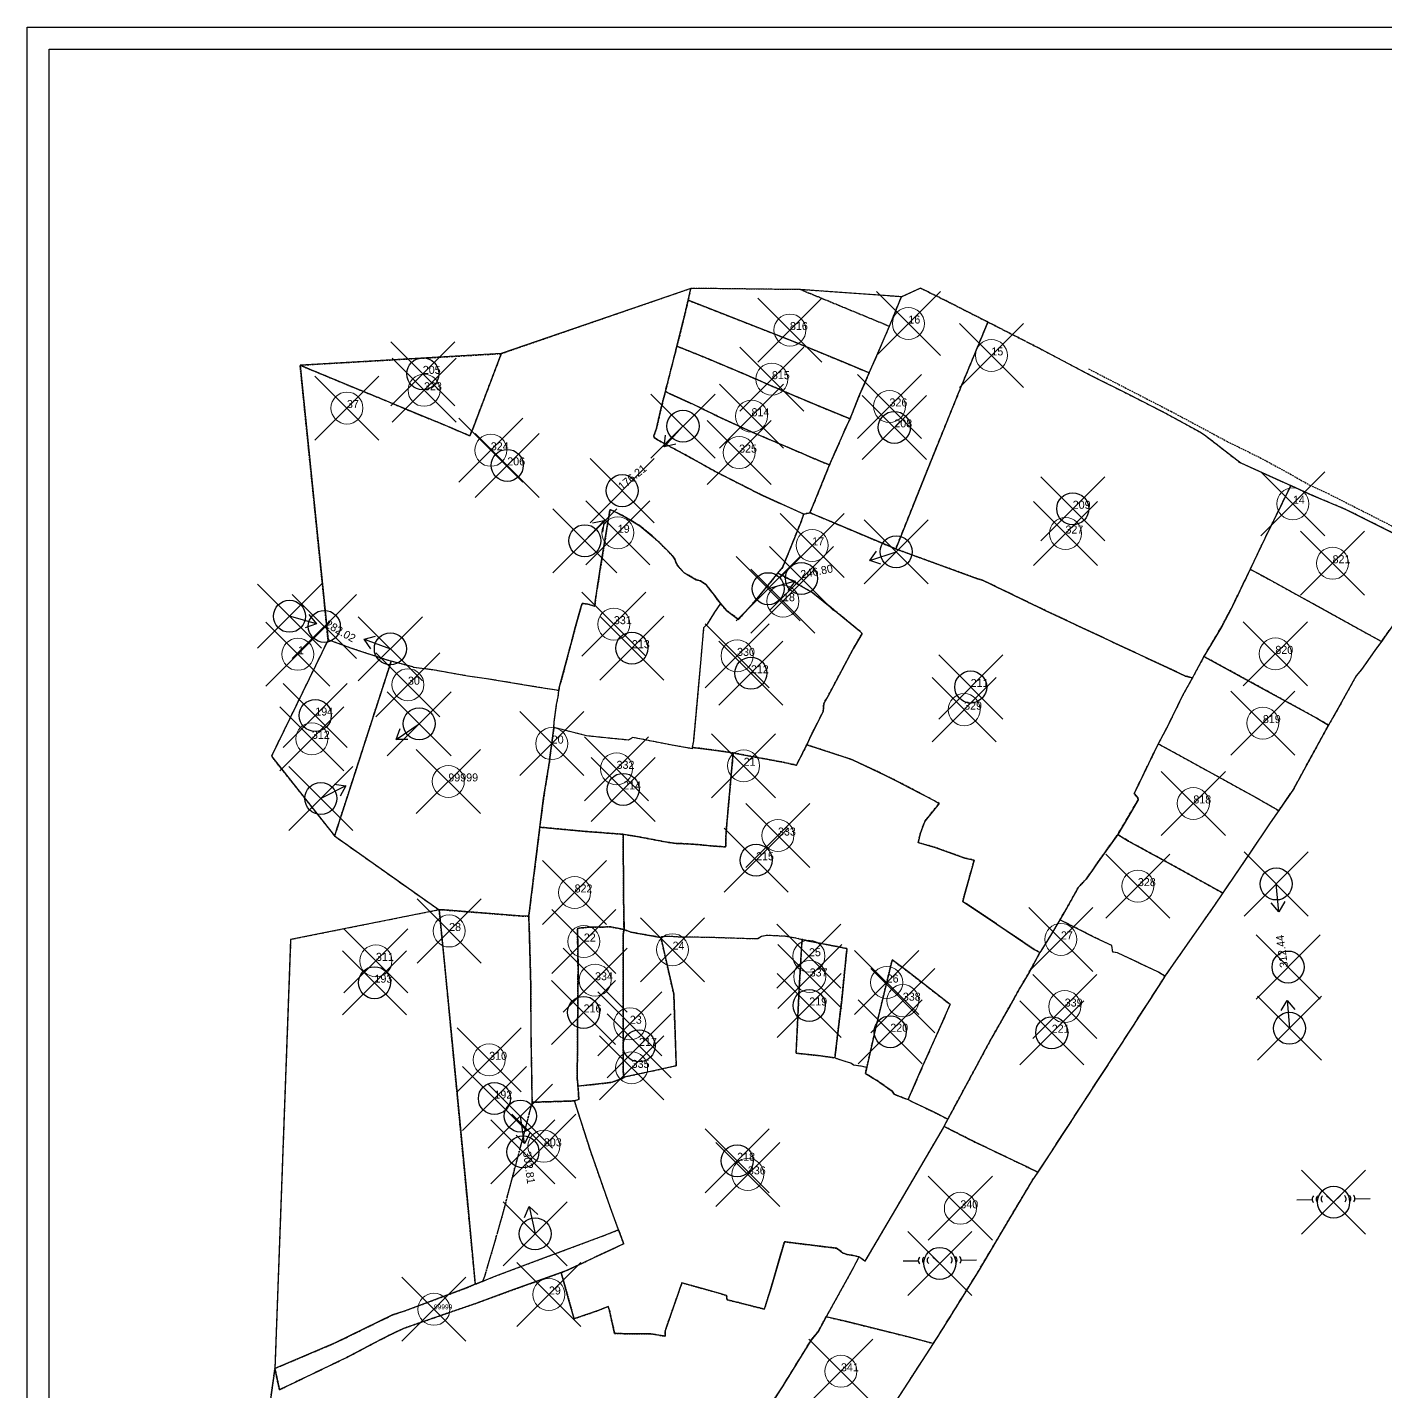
# Model space of a CAD drawing. Header units: millimetres. Extents: x -7 to 1323, y -2900 to 706.
# Drawn here: x -6.8 to 417.4, y 279.5 to 705.7 of the extents above; entities that cross this region are included whole.
import ezdxf

# ---------------------------------------------------------------- set-up
doc = ezdxf.new("R2010")
doc.units = ezdxf.units.MM
doc.header["$PDMODE"] = 35
doc.header["$PDSIZE"] = 10
for name, pattern in [('04b018', [5.49, 4.32, -0.54, 0.09, -0.54]), ('ACAD_ISO02W100', [15, 12, -3]), ('DASHED', [0.75, 0.5, -0.25]), ('DASHED2', [9.525, 6.35, -3.175])]:
    doc.linetypes.add(name, pattern=pattern)
for name, color, linetype in [('Image', 7, 'Continuous'), ('Legend', 250, 'Continuous'), ('Poly_Off', 7, 'Continuous'), ('Text_Dimension_No', 1, 'Continuous'), ('Text_Survey_No_Old', 5, 'Continuous')]:
    doc.layers.add(name, color=color, linetype=linetype)
for name, color, linetype, lineweight in [('Line_Vahivat', 250, 'ACAD_ISO02W100', 25), ('Plane_Table_Station', 1, 'Continuous', 25), ('Poly_Survey_Bndry', 250, 'Continuous', 30), ('Poly_Village_Bndry', 250, 'Continuous', 30), ('Sym_Other', 56, 'Continuous', 30), ('Text_Survey_No', 250, 'Continuous', 0)]:
    doc.layers.add(name, color=color, linetype=linetype, lineweight=lineweight)
doc.layers.add('Text_Chalta_No', color=5, linetype='Continuous', lineweight=0, true_color=0x0000ff)
doc.styles.get("Standard").update_dxf_attribs({"font": 'Sakal Marathi_N_Ship.TTF'})
doc.dimstyles.get("Standard").update_dxf_attribs({"dimtxt": 0.18, "dimasz": 0.18, "dimexe": 0.18, "dimexo": 0.0625, "dimgap": 0.09, "dimtad": 0, "dimtih": 1, "dimtoh": 1, "dimdec": 4, "dimzin": 0, "dimdsep": 46, "dimtxsty": 'Standard', "dimcen": 0.09, "dimadec": 0, "dimazin": 0, "dimtfac": 1, "dimtdec": 4, "dimtofl": 0, "dimtmove": 0, "dimatfit": 3, "dimfxl": 1, "dimtolj": 1, "dimtzin": 0, "dimarcsym": 0})
picture_1 = doc.add_image_def('image1.jpg', size_in_pixel=(14666, 11006))

# ---------------------------------------------------------------- blocks, each defined once
blk = doc.blocks.new('Pahadbhalla')
at = {"layer": 'Sym_Other'}
for points in [[(-5.93, 0.49), (-3.47, 0.49)], [(-1.12, 1.05), (0, 0)], [(1.12, 1.05), (0, 0)], [(3.47, 0.49), (5.93, 0.49)]]:
    blk.add_lwpolyline(points, dxfattribs=at)
for centre, start, end in [((-2.75, 0.52), 131.8701, 226.2798), ((-2.09, 0.52), 131.8701, 226.2798), ((-1.31, 0.52), 131.8701, 226.2798), ((1.31, 0.52), 313.7202, 48.1299), ((2.09, 0.52), 313.7202, 48.1299), ((2.75, 0.52), 313.7202, 48.1299)]:
    blk.add_arc(centre, 0.715, start, end, dxfattribs=at)
blk = doc.blocks.new('Sym_Plane_Table_Staion')
at = {"layer": 'Plane_Table_Station'}
blk.add_leader([(8.72, -0.04), (0, 0)], dimstyle='Standard', override={"dimasz": 3, "dimgap": 0.09, "dimtad": 0, "dimldrblk": 'Open90'}, dxfattribs=at)

msp = doc.modelspace()

# ---------------------------------------------------------------- linework, layer by layer
at = {"layer": 'Legend'}
msp.add_lwpolyline([(-6.78, 705.66), (1074.19, 705.66), (1074.19, -6.78), (-6.78, -6.78)], close=True, dxfattribs=at)
at = {"layer": 'Legend', "lineweight": 30}
msp.add_lwpolyline([(953.19, 0), (0, 0), (0, 698.88), (953.19, 698.88), (1067.41, 698.88), (1067.41, 655.58), (1067.41, 620.31), (1067.41, 602.87), (1067.41, 595.48), (1067.41, 583.39), (1067.41, 137.1), (1067.41, 76.22), (1067.41, 35.32), (1067.41, 0)], close=True, dxfattribs=at)
at = {"layer": 'Line_Vahivat', "linetype": 'DASHED'}
msp.add_lwpolyline([(324.64, 598.96), (350.34, 585.73), (368.05, 576.24), (378.8, 570.93), (387.56, 566.15), (393.72, 562.63), (399.45, 560.03), (419.34, 549.93), (437.32, 540.17)], dxfattribs=at)
at = {"layer": 'Plane_Table_Station'}
for p in [(197.97, 581.07), (167.32, 545.3), (264.54, 541.86), (224.58, 530.33), (75.09, 521.71), (106.59, 511.55), (115.58, 488.14), (84.87, 464.82), (383.22, 438.1), (387.34, 393.03), (147.18, 365.63), (151.79, 328.85)]:
    msp.add_point(p, dxfattribs=at)
at = {"layer": 'Poly_Off'}
for points in [[(200.43, 624.13), (141.24, 603.73)], [(234.69, 623.72), (200.43, 624.13)], [(266.17, 621.49), (234.69, 623.72)], [(272.09, 624.22), (266.17, 621.49)], [(141.24, 603.73), (78.39, 600.13)], [(78.39, 600.13), (87.14, 514.35)], [(87.14, 514.35), (69.43, 477.98), (89.18, 453.09)], [(89.18, 453.09), (121.83, 430)], [(121.83, 430), (75.46, 420.71), (70.54, 286.77)], [(70.54, 286.77), (68.38, 271.1), (86.46, 247.53)]]:
    msp.add_lwpolyline(points, dxfattribs=at)
at = {"layer": 'Poly_Survey_Bndry', "linetype": 'DASHED'}
for points in [[(141.24, 603.73), (200.43, 624.13), (199.57, 620.4), (198.71, 616.67), (197.14, 610.23), (196.07, 606.05), (195.6, 604.23), (193.09, 594.39), (192.46, 591.91), (191.17, 586.8), (189.7, 580.34), (188.89, 578.07), (189, 577.59), (190.01, 576.81), (200.36, 571.24), (208.45, 566.72), (222.12, 559.78), (235.68, 553.61), (234.72, 550.9), (229.1, 537.06), (227.62, 535.22), (225.49, 532.59), (220.06, 526.05), (215.33, 520.75), (211.58, 523.53), (209.65, 525.67), (207.44, 528.68), (205.1, 531.62), (203.44, 532.82), (202.1, 533.1), (199.3, 534.78), (198.29, 535.3), (196.33, 537.42), (195.69, 538.58), (195.39, 539.54), (194.6, 540.7), (192.76, 542.63), (188.88, 546.36), (184.53, 549.98), (180.06, 552.68), (176.58, 554.44), (175.22, 555.09), (174.79, 552.79), (173.6, 545.35), (172.24, 537.11), (170.72, 527.5), (170.44, 524.83), (168.29, 525.53), (166.49, 525.75), (165.95, 524), (164.44, 518.49), (162.91, 512.83), (161.51, 507.43), (160.5, 503.62), (159.3, 499.34), (159.22, 498.49), (152.86, 499.5), (136.66, 502.2), (130.66, 503.04), (119.85, 504.96), (113.8, 505.73), (113.56, 505.87), (106.84, 507.66), (105.95, 507.9), (94.25, 511.78), (87.14, 514.35), (78.39, 600.13), (80.34, 599.29), (93.58, 593.79), (104.93, 589.14), (114.71, 585), (122.58, 581.85), (131.39, 578.05), (132.33, 580.27)], [(199.57, 620.4), (232, 607.72), (248.17, 601.04), (256.13, 597.72), (258.55, 603.16), (262.44, 612.28), (234.69, 623.72), (200.43, 624.13)], [(262.44, 612.28), (266.17, 621.49), (234.69, 623.72)], [(266.17, 621.49), (272.09, 624.22), (279.52, 620.55), (293.17, 613.6), (283.92, 591.24), (274.43, 567.8), (264.41, 542.73), (244.88, 550.98), (237.63, 554.04), (238.91, 557.15), (243.72, 568.97), (249.1, 581.23), (250.13, 583.37), (252.93, 590.36), (256.13, 597.72), (258.55, 603.16), (262.44, 612.28)], [(256.13, 597.72), (252.93, 590.36), (250.13, 583.37), (241.01, 587.09), (229.58, 591.91), (217.69, 597.12), (205.32, 602.33), (196.07, 606.05), (197.14, 610.23), (198.71, 616.67), (199.57, 620.4), (232, 607.72), (248.17, 601.04)], [(264.41, 542.73), (274.43, 567.8), (283.92, 591.24), (293.17, 613.6), (309.64, 605.2), (325.14, 597.05), (336.83, 591.17), (348.26, 585.37), (359.57, 579.17), (360.8, 578.41), (370.87, 570.54), (372.13, 569.59), (385.45, 563.56), (387.73, 562.53), (379.62, 546.05), (375.11, 536.38), (369.32, 524.45), (366.19, 518.54), (360.66, 509.15), (357.59, 503.53), (357.03, 502.52), (354.92, 503.04), (338.95, 510.47), (312.41, 522.91), (291.46, 533.02), (289.97, 533.44)], [(250.13, 583.37), (249.1, 581.23), (243.72, 568.97), (241.03, 570.04), (232.07, 573.9), (220.72, 578.72), (214.6, 581.52), (208.64, 584.25), (201.49, 587.75), (193.85, 591.2), (192.46, 591.91), (193.09, 594.39), (195.6, 604.23), (196.07, 606.05), (205.32, 602.33), (217.69, 597.12), (229.58, 591.91), (241.01, 587.09)], [(78.39, 600.13), (141.24, 603.73), (132.33, 580.27), (131.39, 578.05), (122.58, 581.85), (114.71, 585), (104.93, 589.14), (93.58, 593.79), (80.34, 599.29)], [(243.72, 568.97), (238.91, 557.15), (237.63, 554.04), (235.68, 553.61), (222.12, 559.78), (208.45, 566.72), (200.36, 571.24), (190.01, 576.81), (189, 577.59), (188.89, 578.07), (189.7, 580.34), (191.17, 586.8), (192.46, 591.91), (193.85, 591.2), (201.49, 587.75), (208.64, 584.25), (214.6, 581.52), (220.72, 578.72), (232.07, 573.9), (241.03, 570.04)], [(375.11, 536.38), (379, 534.31), (391.21, 527.62), (416.08, 513.86), (417.77, 516.21), (422.41, 522.74), (425.69, 527.57), (431, 538.54), (432.29, 541.38), (429.81, 542.78), (417.63, 548.74), (404.95, 555.08), (401.84, 556.36), (394.35, 559.55), (387.73, 562.53), (379.62, 546.05)], [(157.68, 486.94), (157.77, 488.76), (158.49, 494.2), (159.04, 496.6), (159.22, 498.49), (159.3, 499.34), (160.5, 503.62), (161.51, 507.43), (162.91, 512.83), (164.44, 518.49), (165.95, 524), (166.49, 525.75), (168.29, 525.53), (170.44, 524.83), (170.72, 527.5), (172.24, 537.11), (173.6, 545.35), (174.79, 552.79), (175.22, 555.09), (176.58, 554.44), (180.06, 552.68), (184.53, 549.98), (188.88, 546.36), (192.76, 542.63), (194.6, 540.7), (195.39, 539.54), (195.69, 538.58), (196.33, 537.42), (198.29, 535.3), (199.3, 534.78), (202.1, 533.1), (203.44, 532.82), (205.1, 531.62), (207.44, 528.68), (209.65, 525.67), (207.85, 523.02), (205.52, 519.27), (204.39, 518.12), (203.64, 509.54), (202.45, 496.5), (201.21, 482.85), (200.86, 480.76), (200.84, 480.34), (194.54, 481.45), (182.33, 483.85), (180.87, 483.03), (178.83, 483.23), (167.8, 484.36), (163.83, 485.4)], [(236.67, 481.58), (237.65, 483.91), (241.74, 491.95), (241.93, 494.5), (243.2, 496.68), (251.1, 511.51), (253.9, 516.38), (253.07, 517.19), (244.94, 523.83), (238.48, 529.06), (234.1, 531.56), (232.86, 532.37), (227.62, 535.22), (229.1, 537.06), (234.72, 550.9), (235.68, 553.61), (237.63, 554.04), (244.88, 550.98), (264.41, 542.73), (289.97, 533.44), (291.46, 533.02), (312.41, 522.91), (338.95, 510.47), (354.92, 503.04), (357.03, 502.52), (354, 496.97), (349.13, 487.12), (346.4, 481.9), (338.82, 466.32), (340.04, 465.03), (340.06, 464.38), (337.07, 459.22), (333.71, 453.58), (327.61, 444.99), (323.89, 439.63), (321.46, 437.09), (317.42, 429.91), (315.65, 426.92), (312.71, 421.97), (309.66, 417.15), (309.41, 416.69), (307.66, 417.64), (293.07, 427.53), (285.31, 432.68), (285.87, 434.76), (288.88, 445.53), (286, 446.2), (276.75, 449.53), (271.37, 451.04), (272.08, 453.76), (273.14, 456.86), (273.6, 457.87), (277.93, 463.25), (276.57, 464.05), (268.74, 468.18), (264.77, 470.24), (261.04, 472.12), (250.9, 476.91), (248.8, 477.59)], [(227.62, 535.22), (225.49, 532.59), (220.06, 526.05), (215.33, 520.75), (211.58, 523.53), (209.65, 525.67), (207.85, 523.02), (205.52, 519.27), (204.39, 518.12), (203.64, 509.54), (202.45, 496.5), (201.21, 482.85), (200.86, 480.76), (206.94, 480.01), (213.67, 479.03), (216.13, 478.57), (228.79, 476.21), (233.37, 475.21), (236.67, 481.58), (237.65, 483.91), (241.74, 491.95), (241.93, 494.5), (243.2, 496.68), (251.1, 511.51), (253.9, 516.38), (253.07, 517.19), (244.94, 523.83), (238.48, 529.06), (234.1, 531.56), (232.86, 532.37)], [(360.66, 509.15), (366.19, 518.54), (369.32, 524.45), (375.11, 536.38), (379, 534.31), (391.21, 527.62), (416.08, 513.86), (414.05, 511.04), (409.84, 505.05), (408.13, 503.07), (402.6, 492.97), (399.57, 487.72), (395.9, 489.84), (379.08, 499.1)], [(106.84, 507.66), (105.95, 507.9), (94.25, 511.78), (87.14, 514.35), (69.43, 477.98), (89.18, 453.09), (94.46, 469.39), (100.51, 488.1)], [(89.18, 453.09), (121.83, 430), (123.48, 429.98), (135.25, 429.06), (147.05, 428.11), (149.8, 428.04), (150.12, 430.45), (152.14, 446.66), (153.27, 455.83), (154.43, 464.89), (156.24, 476.21), (156.98, 481.94), (157.68, 486.94), (157.77, 488.76), (158.49, 494.2), (159.04, 496.6), (159.22, 498.49), (152.86, 499.5), (136.66, 502.2), (130.66, 503.04), (119.85, 504.96), (113.8, 505.73), (113.56, 505.87), (106.84, 507.66), (100.51, 488.1), (94.46, 469.39)], [(360.66, 509.15), (357.59, 503.53), (357.03, 502.52), (354, 496.97), (349.13, 487.12), (346.4, 481.9), (354.78, 477.3), (376.34, 465.43), (383.45, 461.39), (383.99, 461.01), (388.61, 467.67), (390.55, 471.32), (399.35, 487.35), (399.57, 487.72), (395.9, 489.84), (379.08, 499.1)], [(200.86, 480.76), (200.84, 480.34), (194.54, 481.45), (182.33, 483.85), (180.87, 483.03), (178.83, 483.23), (167.8, 484.36), (163.83, 485.4), (157.68, 486.94), (156.98, 481.94), (156.24, 476.21), (154.43, 464.89), (153.27, 455.83), (167.38, 454.53), (179.27, 453.62), (183.08, 453.02), (193.71, 451.03), (195.85, 450.78), (199.1, 450.65), (203.47, 450.34), (206.89, 449.98), (211.3, 449.7), (211.42, 454.15), (212.48, 466.09), (213.3, 475.21), (213.67, 479.03), (206.94, 480.01)], [(236.67, 481.58), (233.37, 475.21), (228.79, 476.21), (216.13, 478.57), (213.67, 479.03), (213.3, 475.21), (212.48, 466.09), (211.42, 454.15), (211.3, 449.7), (206.89, 449.98), (203.47, 450.34), (199.1, 450.65), (195.85, 450.78), (193.71, 451.03), (183.08, 453.02), (179.27, 453.62), (179.42, 433.65), (179.56, 423.87), (181.84, 423.03), (191.05, 421.41), (191.32, 421.67), (193.51, 421.83), (196.92, 421.62), (205.93, 421.51), (220.12, 421.03), (221.33, 421.07), (222.44, 421.78), (224.09, 422.15), (229.98, 421.85), (233.08, 421.31), (235.19, 420.79), (236.81, 420.39), (242.78, 419.21), (249.16, 417.96), (247.53, 401.93), (245.93, 388.38), (245.38, 383.77), (248.84, 382.7), (250.38, 382.23), (251.18, 381.62), (253.57, 381.27), (255.36, 380.85), (258.24, 393.43), (263.27, 414.41), (268.22, 410.76), (281.38, 400.51), (278.27, 393.37), (274.63, 385.25), (271.94, 379.18), (268.29, 370.79), (269.79, 370), (275.97, 367.01), (280.66, 364.64), (293.91, 389.17), (299.78, 399.56), (303.08, 405.45), (306.18, 410.69), (309.41, 416.69), (307.66, 417.64), (293.07, 427.53), (285.31, 432.68), (285.87, 434.76), (288.88, 445.53), (286, 446.2), (276.75, 449.53), (271.37, 451.04), (272.08, 453.76), (273.14, 456.86), (273.6, 457.87), (277.93, 463.25), (276.57, 464.05), (268.74, 468.18), (264.77, 470.24), (261.04, 472.12), (250.9, 476.91), (248.8, 477.59)], [(333.71, 453.58), (337.07, 459.22), (340.06, 464.38), (340.04, 465.03), (338.82, 466.32), (346.4, 481.9), (354.78, 477.3), (376.34, 465.43), (383.45, 461.39), (383.99, 461.01), (381.31, 457.15), (374.93, 447.72), (366.51, 435.3), (349.52, 444.71), (337.06, 451.5)], [(165.16, 375), (164.94, 377.27), (165.05, 392.4), (165.2, 411.52), (165.01, 424.24), (168.13, 424.57), (175.3, 424.7), (179.56, 423.87), (179.42, 433.65), (179.27, 453.62), (167.38, 454.53), (153.27, 455.83), (152.14, 446.66), (150.12, 430.45), (149.8, 428.04), (150.07, 421.37), (150.45, 406.21), (150.51, 389.97), (150.73, 377.77), (150.85, 369.92), (151.17, 369.93), (161.16, 370.24), (164.08, 370.36), (165.4, 370.8), (165.38, 372.55), (165.26, 373.92)], [(315.65, 426.92), (317.42, 429.91), (321.46, 437.09), (323.89, 439.63), (327.61, 444.99), (333.71, 453.58), (337.06, 451.5), (349.52, 444.71), (366.51, 435.3), (363.93, 431.49), (348.89, 409.96), (348.48, 409.32), (346.47, 410.52), (333.67, 416.61), (332.21, 416.85), (331.84, 418.86), (326.51, 421.42)], [(133.12, 313.07), (130.53, 340.18), (125.67, 390.84), (123.64, 412.13), (121.83, 430), (75.46, 420.71), (70.54, 286.77), (89.4, 294.75), (107.31, 303.5), (111.2, 304.81), (130.08, 311.82)], [(121.83, 430), (123.48, 429.98), (135.25, 429.06), (147.05, 428.11), (149.8, 428.04), (150.07, 421.37), (150.45, 406.21), (150.51, 389.97), (150.73, 377.77), (150.85, 369.92), (144.01, 344.05), (141.03, 332.79), (136, 315.55), (135.36, 313.99), (133.12, 313.07), (130.53, 340.18), (125.67, 390.84), (123.64, 412.13)], [(315.65, 426.92), (312.71, 421.97), (309.66, 417.15), (309.41, 416.69), (306.18, 410.69), (303.08, 405.45), (299.78, 399.56), (293.91, 389.17), (280.66, 364.64), (279.45, 362.39), (289.13, 357.51), (302.98, 350.89), (308.81, 348.1), (310.05, 349.99), (332.63, 384.7), (347.47, 407.71), (348.48, 409.32), (346.47, 410.52), (333.67, 416.61), (332.21, 416.85), (331.84, 418.86), (326.51, 421.42)], [(165.16, 375), (169.7, 375.44), (173.46, 375.86), (175.86, 376.2), (179.53, 377.54), (179.5, 377.77), (188.71, 379.79), (195.88, 381.33), (195.31, 397.23), (195.1, 403.71), (191.05, 421.41), (191.32, 421.67), (193.51, 421.83), (196.92, 421.62), (205.93, 421.51), (220.12, 421.03), (221.33, 421.07), (222.44, 421.78), (224.09, 422.15), (229.98, 421.85), (233.08, 421.31), (235.19, 420.79), (235.04, 419.41), (234.27, 405.5), (233.27, 385.26), (240.14, 384.49), (245.38, 383.77), (248.84, 382.7), (250.38, 382.23), (251.18, 381.62), (253.57, 381.27), (255.36, 380.85), (254.92, 378.92), (258.87, 376.54), (263.24, 373.39), (263.87, 372.44), (267.24, 371.12), (268.29, 370.79), (269.79, 370), (275.97, 367.01), (280.66, 364.64), (279.45, 362.39), (279.22, 361.97), (264.29, 336.49), (254.79, 320.27), (252.86, 321.67), (250.49, 322.22), (249.16, 322.41), (247.93, 322.83), (245.95, 324.36), (242.52, 324.75), (231.55, 326.1), (229.62, 326.38), (225.26, 311.36), (223.37, 305.31), (212.65, 308.03), (211.73, 308.18), (211.59, 309.54), (209.17, 310.32), (197.63, 313.51), (192.4, 298.53), (192.39, 296.87), (187.77, 297.61), (176.62, 297.67), (174.98, 304.99), (174.6, 306.14), (171.49, 304.87), (164.23, 302.39), (163.98, 302.31), (162.27, 308.42), (159.95, 316.72), (161.88, 317.48), (179.46, 325.76), (177.87, 330.08), (175.33, 336.97), (169.16, 354.5), (164.08, 370.36), (165.4, 370.8), (165.38, 372.55), (165.26, 373.92)], [(179.5, 377.77), (179.24, 379.97), (179.31, 399.12), (179.31, 422.43), (179.56, 423.87), (175.3, 424.7), (168.13, 424.57), (165.01, 424.24), (165.2, 411.52), (165.05, 392.4), (164.94, 377.27), (165.16, 375), (169.7, 375.44), (173.46, 375.86), (175.86, 376.2), (179.53, 377.54)], [(191.05, 421.41), (181.84, 423.03), (179.56, 423.87), (179.31, 422.43), (179.31, 399.12), (179.24, 379.97), (179.5, 377.77), (188.71, 379.79), (195.88, 381.33), (195.31, 397.23), (195.1, 403.71)], [(245.38, 383.77), (245.93, 388.38), (247.53, 401.93), (249.16, 417.96), (242.78, 419.21), (236.81, 420.39), (235.19, 420.79), (235.04, 419.41), (234.27, 405.5), (233.27, 385.26), (240.14, 384.49)], [(255.36, 380.85), (258.24, 393.43), (263.27, 414.41), (268.22, 410.76), (281.38, 400.51), (278.27, 393.37), (274.63, 385.25), (271.94, 379.18), (268.29, 370.79), (267.24, 371.12), (263.87, 372.44), (263.24, 373.39), (258.87, 376.54), (254.92, 378.92)], [(135.36, 313.99), (139.38, 315.64), (155.23, 321.57), (173.18, 328.26), (177.87, 330.08), (175.33, 336.97), (169.16, 354.5), (164.08, 370.36), (161.16, 370.24), (151.17, 369.93), (150.85, 369.92), (144.01, 344.05), (141.03, 332.79), (136, 315.55)], [(279.45, 362.39), (279.22, 361.97), (264.29, 336.49), (254.79, 320.27), (252.86, 321.67), (251.36, 318.53), (242.66, 302.94), (249.18, 301.42), (269.07, 296.48), (276.11, 294.61), (278.32, 298.01), (290.15, 317.09), (299.97, 333.63), (307.15, 345.72), (308.58, 347.74), (308.81, 348.1), (302.98, 350.89), (289.13, 357.51)], [(71.98, 280.14), (70.54, 286.77), (89.4, 294.75), (107.31, 303.5), (111.2, 304.81), (130.08, 311.82), (133.12, 313.07), (135.36, 313.99), (139.38, 315.64), (155.23, 321.57), (173.18, 328.26), (177.87, 330.08), (179.46, 325.76), (161.88, 317.48), (159.95, 316.72), (143.92, 310.99), (133.24, 307.08), (124.52, 304.09), (110.7, 299.28), (107.59, 297.83), (101.9, 294.93), (93.02, 290.24)], [(242.66, 302.94), (249.18, 301.42), (269.07, 296.48), (276.11, 294.61), (262.3, 273.33), (241.26, 240.98), (240.99, 240.98), (234.53, 241.08), (212.56, 241.53), (205.79, 241.8), (207.99, 245.65), (210.56, 250.48), (221.86, 270.07), (224.27, 273.7), (229.72, 282.23), (237.88, 295.51), (240.27, 298.47)]]:
    msp.add_lwpolyline(points, close=True, dxfattribs=at)
at = {"layer": 'Poly_Survey_Bndry'}
for points in [[(199.57, 620.4), (200.43, 624.13)], [(196.07, 606.05), (197.14, 610.23), (198.71, 616.67), (199.57, 620.4)], [(256.13, 597.72), (248.17, 601.04), (232, 607.72), (199.57, 620.4)], [(262.44, 612.28), (266.17, 621.49)], [(256.13, 597.72), (258.55, 603.16), (262.44, 612.28)], [(293.17, 613.6), (283.92, 591.24), (274.43, 567.8), (264.41, 542.73)], [(192.46, 591.91), (193.09, 594.39), (195.6, 604.23), (196.07, 606.05)], [(250.13, 583.37), (241.01, 587.09), (229.58, 591.91), (217.69, 597.12), (205.32, 602.33), (196.07, 606.05)], [(141.24, 603.73), (132.33, 580.27), (131.39, 578.05), (122.58, 581.85), (114.71, 585), (104.93, 589.14), (93.58, 593.79), (80.34, 599.29), (78.39, 600.13)], [(250.13, 583.37), (252.93, 590.36), (256.13, 597.72)], [(235.68, 553.61), (222.12, 559.78), (208.45, 566.72), (200.36, 571.24), (190.01, 576.81), (189, 577.59), (188.89, 578.07), (189.7, 580.34), (191.17, 586.8), (192.46, 591.91)], [(243.72, 568.97), (241.03, 570.04), (232.07, 573.9), (220.72, 578.72), (214.6, 581.52), (208.64, 584.25), (201.49, 587.75), (193.85, 591.2), (192.46, 591.91)], [(243.72, 568.97), (249.1, 581.23), (250.13, 583.37)], [(237.63, 554.04), (238.91, 557.15), (243.72, 568.97)], [(387.73, 562.53), (379.62, 546.05), (375.11, 536.38)], [(159.22, 498.49), (159.3, 499.34), (160.5, 503.62), (161.51, 507.43), (162.91, 512.83), (164.44, 518.49), (165.95, 524), (166.49, 525.75), (168.29, 525.53), (170.44, 524.83), (170.72, 527.5), (172.24, 537.11), (173.6, 545.35), (174.79, 552.79), (175.22, 555.09), (176.58, 554.44), (180.06, 552.68), (184.53, 549.98), (188.88, 546.36), (192.76, 542.63), (194.6, 540.7), (195.39, 539.54), (195.69, 538.58), (196.33, 537.42), (198.29, 535.3), (199.3, 534.78), (202.1, 533.1), (203.44, 532.82), (205.1, 531.62), (207.44, 528.68), (209.65, 525.67)], [(235.68, 553.61), (237.63, 554.04)], [(264.41, 542.73), (244.88, 550.98), (237.63, 554.04)], [(227.62, 535.22), (229.1, 537.06), (234.72, 550.9), (235.68, 553.61)], [(264.41, 542.73), (289.97, 533.44), (291.46, 533.02), (312.41, 522.91), (338.95, 510.47), (354.92, 503.04), (357.03, 502.52)], [(432.29, 541.38), (431, 538.54), (425.69, 527.57), (422.41, 522.74), (417.77, 516.21), (416.08, 513.86)], [(209.65, 525.67), (211.58, 523.53), (215.33, 520.75), (220.06, 526.05), (225.49, 532.59), (227.62, 535.22)], [(227.62, 535.22), (232.86, 532.37), (234.1, 531.56), (238.48, 529.06), (244.94, 523.83), (253.07, 517.19), (253.9, 516.38), (251.1, 511.51), (243.2, 496.68), (241.93, 494.5), (241.74, 491.95), (237.65, 483.91), (236.67, 481.58)], [(375.11, 536.38), (369.32, 524.45), (366.19, 518.54), (360.66, 509.15)], [(375.11, 536.38), (379, 534.31), (391.21, 527.62), (416.08, 513.86)], [(209.65, 525.67), (207.85, 523.02), (205.52, 519.27), (204.39, 518.12), (203.64, 509.54), (202.45, 496.5), (201.21, 482.85), (200.86, 480.76)], [(106.84, 507.66), (105.95, 507.9), (94.25, 511.78), (87.14, 514.35)], [(416.08, 513.86), (414.05, 511.04), (409.84, 505.05), (408.13, 503.07), (402.6, 492.97), (399.57, 487.72)], [(106.84, 507.66), (100.51, 488.1), (94.46, 469.39), (89.18, 453.09)], [(130.66, 503.04), (119.85, 504.96), (113.8, 505.73), (113.56, 505.87), (106.84, 507.66)], [(360.66, 509.15), (357.59, 503.53), (357.03, 502.52)], [(360.66, 509.15), (379.08, 499.1), (395.9, 489.84), (399.57, 487.72)], [(159.22, 498.49), (152.86, 499.5), (136.66, 502.2), (130.66, 503.04)], [(357.03, 502.52), (354, 496.97), (349.13, 487.12), (346.4, 481.9)], [(157.68, 486.94), (157.77, 488.76), (158.49, 494.2), (159.04, 496.6), (159.22, 498.49)], [(153.27, 455.83), (154.43, 464.89), (156.24, 476.21), (156.98, 481.94), (157.68, 486.94)], [(200.86, 480.76), (200.84, 480.34), (194.54, 481.45), (182.33, 483.85), (180.87, 483.03), (178.83, 483.23), (167.8, 484.36), (163.83, 485.4), (157.68, 486.94)], [(399.57, 487.72), (399.35, 487.35), (390.55, 471.32), (388.61, 467.67), (383.99, 461.01)], [(213.67, 479.03), (216.13, 478.57), (228.79, 476.21), (233.37, 475.21), (236.67, 481.58)], [(236.67, 481.58), (248.8, 477.59), (250.9, 476.91), (261.04, 472.12), (264.77, 470.24), (268.74, 468.18), (276.57, 464.05), (277.93, 463.25), (273.6, 457.87), (273.14, 456.86), (272.08, 453.76), (271.37, 451.04), (276.75, 449.53), (286, 446.2), (288.88, 445.53), (285.87, 434.76), (285.31, 432.68), (293.07, 427.53), (307.66, 417.64), (309.41, 416.69)], [(346.4, 481.9), (338.82, 466.32), (340.04, 465.03), (340.06, 464.38), (337.07, 459.22), (333.71, 453.58)], [(346.4, 481.9), (354.78, 477.3), (376.34, 465.43), (383.45, 461.39), (383.99, 461.01)], [(179.27, 453.62), (183.08, 453.02), (193.71, 451.03), (195.85, 450.78), (199.1, 450.65), (203.47, 450.34), (206.89, 449.98), (211.3, 449.7), (211.42, 454.15), (212.48, 466.09), (213.3, 475.21), (213.67, 479.03)], [(200.86, 480.76), (206.94, 480.01), (213.67, 479.03)], [(383.99, 461.01), (381.31, 457.15), (374.93, 447.72), (366.51, 435.3)], [(149.8, 428.04), (150.12, 430.45), (152.14, 446.66), (153.27, 455.83)], [(153.27, 455.83), (167.38, 454.53), (179.27, 453.62)], [(179.27, 453.62), (179.42, 433.65), (179.56, 423.87)], [(333.71, 453.58), (327.61, 444.99), (323.89, 439.63), (321.46, 437.09), (317.42, 429.91), (315.65, 426.92)], [(333.71, 453.58), (337.06, 451.5), (349.52, 444.71), (366.51, 435.3)], [(366.51, 435.3), (363.93, 431.49), (348.89, 409.96), (348.48, 409.32)], [(121.83, 430), (123.64, 412.13), (125.67, 390.84), (130.53, 340.18), (133.12, 313.07)], [(149.8, 428.04), (147.05, 428.11), (135.25, 429.06), (123.48, 429.98), (121.83, 430)], [(150.85, 369.92), (150.73, 377.77), (150.51, 389.97), (150.45, 406.21), (150.07, 421.37), (149.8, 428.04)], [(315.65, 426.92), (312.71, 421.97), (309.66, 417.15), (309.41, 416.69)], [(348.48, 409.32), (346.47, 410.52), (333.67, 416.61), (332.21, 416.85), (331.84, 418.86), (326.51, 421.42), (315.65, 426.92)], [(179.56, 423.87), (175.3, 424.7), (168.13, 424.57), (165.01, 424.24), (165.2, 411.52), (165.05, 392.4), (164.94, 377.27), (165.16, 375)], [(179.56, 423.87), (179.31, 422.43), (179.31, 399.12)], [(179.56, 423.87), (181.84, 423.03), (191.05, 421.41)], [(191.05, 421.41), (191.32, 421.67), (193.51, 421.83), (196.92, 421.62), (205.93, 421.51), (220.12, 421.03), (221.33, 421.07), (222.44, 421.78), (224.09, 422.15), (229.98, 421.85), (233.08, 421.31), (235.19, 420.79)], [(191.05, 421.41), (195.1, 403.71), (195.31, 397.23), (195.88, 381.33), (188.71, 379.79), (179.5, 377.77)], [(245.38, 383.77), (240.14, 384.49), (233.27, 385.26), (234.27, 405.5), (235.04, 419.41), (235.19, 420.79)], [(235.19, 420.79), (236.81, 420.39), (242.78, 419.21), (249.16, 417.96), (247.53, 401.93), (245.93, 388.38), (245.38, 383.77)], [(268.29, 370.79), (271.94, 379.18), (274.63, 385.25), (278.27, 393.37), (281.38, 400.51), (268.22, 410.76), (263.27, 414.41), (258.24, 393.43), (255.36, 380.85)], [(309.41, 416.69), (306.18, 410.69), (303.08, 405.45), (299.78, 399.56), (293.91, 389.17), (280.66, 364.64)], [(348.48, 409.32), (347.47, 407.71), (332.63, 384.7), (310.05, 349.99), (308.81, 348.1)], [(179.31, 399.12), (179.24, 379.97), (179.5, 377.77)], [(245.38, 383.77), (248.84, 382.7), (250.38, 382.23), (251.18, 381.62), (253.57, 381.27), (255.36, 380.85)], [(255.36, 380.85), (254.92, 378.92), (258.87, 376.54), (263.24, 373.39), (263.87, 372.44), (267.24, 371.12), (268.29, 370.79)], [(165.16, 375), (165.26, 373.92), (165.38, 372.55), (165.4, 370.8), (164.08, 370.36)], [(179.5, 377.77), (179.53, 377.54), (175.86, 376.2), (173.46, 375.86), (169.7, 375.44), (165.16, 375)], [(280.66, 364.64), (275.97, 367.01), (269.79, 370), (268.29, 370.79)], [(164.08, 370.36), (161.16, 370.24), (151.17, 369.93), (150.85, 369.92)], [(177.87, 330.08), (175.33, 336.97), (169.16, 354.5), (164.08, 370.36)], [(279.45, 362.39), (279.22, 361.97), (264.29, 336.49), (254.79, 320.27), (252.86, 321.67)], [(280.66, 364.64), (279.45, 362.39)], [(308.81, 348.1), (302.98, 350.89), (289.13, 357.51), (279.45, 362.39)], [(308.81, 348.1), (308.58, 347.74), (307.15, 345.72), (299.97, 333.63), (290.15, 317.09), (278.32, 298.01), (276.11, 294.61)], [(177.87, 330.08), (173.18, 328.26), (155.23, 321.57), (139.38, 315.64), (135.36, 313.99)], [(179.46, 325.76), (177.87, 330.08)], [(252.86, 321.67), (250.49, 322.22), (249.16, 322.41), (247.93, 322.83), (245.95, 324.36), (242.52, 324.75), (231.55, 326.1), (229.62, 326.38), (225.26, 311.36), (223.37, 305.31), (212.65, 308.03), (211.73, 308.18), (211.59, 309.54), (209.17, 310.32), (197.63, 313.51), (192.4, 298.53), (192.39, 296.87), (187.77, 297.61), (176.62, 297.67), (174.98, 304.99), (174.6, 306.14), (171.49, 304.87), (164.23, 302.39), (163.98, 302.31), (162.27, 308.42), (159.95, 316.72)], [(179.46, 325.76), (161.88, 317.48), (159.95, 316.72)], [(252.86, 321.67), (251.36, 318.53), (242.66, 302.94)], [(159.95, 316.72), (143.92, 310.99), (133.24, 307.08), (124.52, 304.09), (110.7, 299.28), (107.59, 297.83), (101.9, 294.93), (93.02, 290.24), (71.98, 280.14)], [(133.12, 313.07), (130.08, 311.82), (111.2, 304.81), (107.31, 303.5), (89.4, 294.75), (70.54, 286.77)], [(135.36, 313.99), (133.12, 313.07)], [(242.66, 302.94), (240.27, 298.47), (237.88, 295.51), (229.72, 282.23), (224.27, 273.7), (221.86, 270.07), (210.56, 250.48), (207.99, 245.65), (205.79, 241.8)], [(276.11, 294.61), (269.07, 296.48), (249.18, 301.42), (242.66, 302.94)], [(276.11, 294.61), (262.3, 273.33), (241.26, 240.98)], [(70.54, 286.77), (71.98, 280.14)]]:
    msp.add_lwpolyline(points, dxfattribs=at)
at = {"layer": 'Poly_Survey_Bndry', "linetype": 'DASHED'}
for points in [[(262.44, 612.28), (234.69, 623.72)], [(293.17, 613.6), (279.52, 620.55), (272.09, 624.22)], [(309.64, 605.2), (293.17, 613.6)], [(417.77, 516.21), (416.08, 513.86), (414.05, 511.04), (409.84, 505.05), (408.13, 503.07), (402.6, 492.97), (399.57, 487.72), (399.35, 487.35), (390.55, 471.32), (388.61, 467.67), (383.99, 461.01), (381.31, 457.15), (374.93, 447.72), (366.51, 435.3), (363.93, 431.49), (348.89, 409.96), (348.48, 409.32), (347.47, 407.71), (332.63, 384.7), (310.05, 349.99), (308.81, 348.1), (308.58, 347.74), (307.15, 345.72), (299.97, 333.63), (290.15, 317.09), (278.32, 298.01), (276.11, 294.61), (262.3, 273.33)], [(68.38, 271.1), (70.54, 286.77), (71.98, 280.14), (93.02, 290.24), (101.9, 294.93), (107.59, 297.83), (110.7, 299.28), (124.52, 304.09), (133.24, 307.08), (143.92, 310.99), (159.95, 316.72), (162.27, 308.42), (163.98, 302.31), (164.23, 302.39), (171.49, 304.87), (174.6, 306.14), (174.98, 304.99), (176.62, 297.67), (187.77, 297.61), (192.39, 296.87), (192.4, 298.53), (197.63, 313.51), (209.17, 310.32), (211.59, 309.54), (211.73, 308.18), (212.65, 308.03), (223.37, 305.31), (225.26, 311.36), (229.62, 326.38), (231.55, 326.1), (242.52, 324.75), (245.95, 324.36), (247.93, 322.83), (249.16, 322.41), (250.49, 322.22), (252.86, 321.67), (251.36, 318.53), (242.66, 302.94), (240.27, 298.47), (237.88, 295.51), (229.72, 282.23), (224.27, 273.7)]]:
    msp.add_lwpolyline(points, dxfattribs=at)
at = {"layer": 'Poly_Survey_Bndry', "linetype": '04b018', "lineweight": 30}
msp.add_lwpolyline([(150.85, 369.92), (144.01, 344.05), (141.03, 332.79), (136, 315.55), (135.36, 313.99)], dxfattribs=at)
at = {"layer": 'Poly_Village_Bndry'}
for points in [[(309.64, 605.2), (325.14, 597.05), (336.83, 591.17), (348.26, 585.37), (359.57, 579.17), (360.8, 578.41), (370.87, 570.54), (372.13, 569.59), (385.45, 563.56), (387.73, 562.53)], [(387.73, 562.53), (394.35, 559.55), (401.84, 556.36), (404.95, 555.08), (417.63, 548.74), (429.81, 542.78), (432.29, 541.38)]]:
    msp.add_lwpolyline(points, dxfattribs=at)
at = {"layer": 'Sym_Other'}
for p in [(401.14, 338.73), (278.15, 319.6)]:
    msp.add_point(p, dxfattribs=at)
at = {"layer": 'Text_Chalta_No'}
for p in [(268.35, 613.13), (294.27, 603.18), (93.04, 586.75), (388.42, 556.83), (177.61, 547.79), (238.31, 543.84), (229.19, 526.42), (77.71, 509.84), (112.09, 500.34), (156.98, 481.94), (216.91, 475.02), (124.94, 423.42), (315.98, 420.8), (167.01, 420.12), (194.71, 417.58), (237.31, 415.54), (261.57, 407.32), (181.37, 394.45), (156.09, 309.9)]:
    msp.add_point(p, dxfattribs=at)
at = {"layer": 'Text_Dimension_No'}
for p in [(178.99, 560.94), (234.94, 533.51), (85.97, 518.56), (386.91, 412.17), (148, 354.45)]:
    msp.add_point(p, dxfattribs=at)
at = {"layer": 'Text_Survey_No'}
for p in [(231.37, 611.11), (225.73, 595.77), (117.11, 592.3), (262.45, 587.25), (219.36, 584.19), (137.95, 573.56), (215.5, 572.83), (317.4, 547.55), (400.81, 538.27), (176.39, 519.25), (382.94, 509.97), (214.86, 509.34), (285.76, 492.54), (379.04, 488.35), (82.09, 483.43), (177.23, 474.06), (124.69, 470.13), (357.33, 463.26), (227.63, 453.23), (164.12, 435.45), (340.02, 437.44), (102.09, 414.09), (170.51, 408.04), (237.54, 409.22), (266.61, 401.66), (317.17, 399.81), (137.44, 383.18), (181.94, 380.66), (154.53, 356.17), (218.22, 347.4), (284.58, 336.81), (120.2, 305.27), (247.29, 285.91)]:
    msp.add_point(p, dxfattribs=at)
at = {"layer": 'Text_Survey_No_Old'}
for p in [(116.72, 597.42), (263.96, 580.71), (143.1, 568.84), (319.67, 555.29), (182.02, 511.75), (219.18, 503.91), (287.81, 499.62), (83.14, 490.71), (179.28, 467.65), (220.8, 445.52), (101.63, 407.27), (237.4, 400.16), (166.93, 397.99), (262.7, 391.96), (313.12, 391.64), (184.26, 387.52), (139.08, 371.09), (214.88, 351.65)]:
    msp.add_point(p, dxfattribs=at)

# ---------------------------------------------------------------- block references
at = {"layer": 'Plane_Table_Station'}
for p, rotation in [((197.97, 581.07), 227.9538095138691), ((167.32, 545.3), 46.47235234298212), ((264.54, 541.86), 198.7635858648165), ((224.58, 530.33), 15.72505207877053), ((75.09, 521.71), 344.8424414610981), ((106.59, 511.55), 160.0722133578763), ((115.58, 488.14), 214.4148521047921), ((84.87, 464.82), 27.04714736875804), ((383.22, 438.1), 275.5731561614726), ((387.34, 393.03), 94.73310229177578), ((147.18, 365.63), 278.5960391801182), ((151.79, 328.85), 102.6816559600934)]:
    msp.add_blockref('Sym_Plane_Table_Staion', p, dxfattribs=dict(at, rotation=rotation))
at = {"layer": 'Sym_Other', "xscale": 1.930463200595701, "yscale": 1.930463200595701, "zscale": 1.930463200595701, "rotation": 0.9482925079431401}
for p in [(401.14, 338.73), (278.15, 319.6)]:
    msp.add_blockref('Pahadbhalla', p, dxfattribs=at)

# ---------------------------------------------------------------- texts
at = {"layer": 'Text_Chalta_No'}
for s, p in [('16', (268.35, 613.13)), ('15', (294.27, 603.18)), ('37', (93.04, 586.75)), ('14', (388.42, 556.83)), ('19', (177.61, 547.79)), ('17', (238.31, 543.84)), ('18', (229.19, 526.42)), ('1', (77.71, 509.84)), ('30', (112.09, 500.34)), ('20', (156.98, 481.94)), ('21', (216.91, 475.02)), ('28', (124.94, 423.42)), ('22', (167.01, 420.12)), ('27', (315.98, 420.8)), ('24', (194.71, 417.58)), ('25', (237.31, 415.54)), ('26', (261.57, 407.32)), ('23', (181.37, 394.45)), ('29', (156.09, 309.9))]:
    msp.add_text(s, height=2.5, dxfattribs=at).set_placement(p)
at = {"layer": 'Text_Dimension_No', "linetype": 'DASHED'}
for s, rotation, p in [('176.21', 39.3452, (178.99, 560.94)), ('246.80', 11.1197, (234.94, 533.51)), ('282.02', 330.1393, (85.97, 518.56)), ('312.44', 97.8233, (386.91, 412.17)), ('302.81', 277.6047, (148, 354.45))]:
    msp.add_text(s, height=2.5, rotation=rotation, dxfattribs=at).set_placement(p)
at = {"layer": 'Text_Survey_No'}
for s, p in [('816', (231.37, 611.11)), ('815', (225.73, 595.77)), ('323', (117.11, 592.3)), ('326', (262.45, 587.25)), ('814', (219.36, 584.19)), ('324', (137.95, 573.56)), ('325', (215.5, 572.83)), ('327', (317.4, 547.55)), ('821', (400.81, 538.27)), ('331', (176.39, 519.25)), ('330', (214.86, 509.34)), ('820', (382.94, 509.97)), ('329', (285.76, 492.54)), ('819', (379.04, 488.35)), ('312', (82.09, 483.43)), ('332', (177.23, 474.06)), ('818', (357.33, 463.26)), ('333', (227.63, 453.23)), ('328', (340.02, 437.44)), ('822', (164.12, 435.45)), ('311', (102.09, 414.09)), ('334', (170.51, 408.04)), ('337', (237.54, 409.22)), ('338', (266.61, 401.66)), ('339', (317.17, 399.81)), ('310', (137.44, 383.18)), ('335', (181.94, 380.66)), ('803', (154.53, 356.17)), ('336', (218.22, 347.4)), ('340', (284.58, 336.81)), ('341', (247.29, 285.91))]:
    msp.add_text(s, height=2.5, dxfattribs=at).set_placement(p)
at = {"layer": 'Text_Survey_No', "linetype": 'DASHED2'}
for height, p in [(2.5, (124.69, 470.13)), (1.5, (120.2, 305.27))]:
    msp.add_text('99999', height=height, dxfattribs=at).set_placement(p)
at = {"layer": 'Text_Survey_No_Old', "linetype": 'DASHED'}
for s, p in [('205', (116.72, 597.42)), ('208', (263.96, 580.71)), ('206', (143.1, 568.84)), ('209', (319.67, 555.29)), ('213', (182.02, 511.75)), ('212', (219.18, 503.91)), ('211', (287.81, 499.62)), ('194', (83.14, 490.71)), ('214', (179.28, 467.65)), ('215', (220.8, 445.52)), ('193', (101.63, 407.27)), ('219', (237.4, 400.16)), ('216', (166.93, 397.99)), ('220', (262.7, 391.96)), ('221', (313.12, 391.64)), ('217', (184.26, 387.52)), ('192', (139.08, 371.09)), ('218', (214.88, 351.65))]:
    msp.add_text(s, height=2.5, dxfattribs=at).set_placement(p)

# ---------------------------------------------------------------- pictures from other files: only their frames are drawn
at = {"layer": 'Image'}
image = msp.add_image(picture_1, insert=(0, 0), size_in_units=(931.29, 698.88), dxfattribs=at)
image.dxf.flags = 7

doc.saveas('drawing.dxf')
